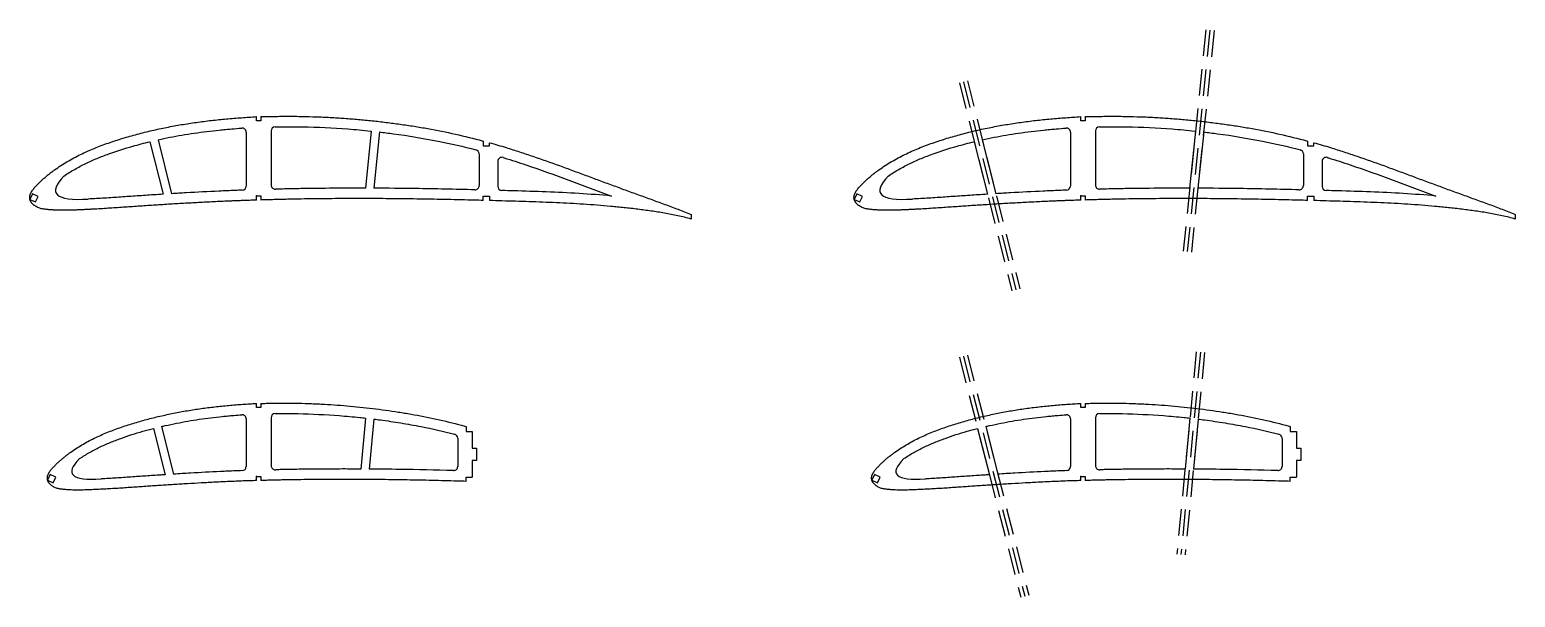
# Model space of a CAD drawing. Header units: millimetres. Extents: x -6564 to 404, y -3346 to 414.
# Drawn here: x -4544 to -3828, y -596 to -323 of the extents above; entities that cross this region are included whole.
import ezdxf

# ---------------------------------------------------------------- set-up
doc = ezdxf.new("R2010")
doc.units = ezdxf.units.MM
doc.linetypes.add('DASHED', pattern=[19.05, 12.7, -6.35])
doc.layers.add('10', color=7, linetype='Continuous')
doc.layers.add('111', color=140, linetype='DASHED')

msp = doc.modelspace()

# ---------------------------------------------------------------- linework, layer by layer
for p, q in [((-4434.2476, -366.945), (-4434.2476, -364.9566)), ((-4432.2476, -364.945), (-4432.2476, -366.945)), ((-4037.1736, -366.945), (-4037.1736, -364.9566)), ((-4035.1736, -364.945), (-4035.1736, -366.945)), ((-4432.2476, -366.945), (-4434.2476, -366.945)), ((-4427.2476, -371.8285), (-4427.2476, -397.871)), ((-4379.0535, -371.8997), (-4381.8692, -399.3863)), ((-4035.1736, -366.945), (-4037.1736, -366.945)), ((-4030.1736, -371.8285), (-4030.1736, -397.871)), ((-3981.9794, -371.8997), (-3984.7951, -399.3863)), ((-4485.6211, -377.0022), (-4479.2454, -402.2992)), ((-4481.7238, -376.0984), (-4475.1836, -402.0483)), ((-4439.2476, -372.4569), (-4439.2476, -398.3497)), ((-4375.0775, -372.3382), (-4377.8494, -399.3978)), ((-4325.0692, -376.6745), (-4325.0692, -379.0745)), ((-4325.0692, -379.0745), (-4322.0692, -379.0745)), ((-4322.0692, -379.0745), (-4322.0692, -377.4919)), ((-4088.547, -377.0022), (-4082.1714, -402.2992)), ((-4084.6497, -376.0984), (-4078.1095, -402.0483)), ((-4042.1736, -372.4569), (-4042.1736, -398.3497)), ((-3978.0034, -372.3382), (-3980.7754, -399.3978)), ((-3927.9951, -376.6745), (-3927.9951, -379.0745)), ((-3927.9951, -379.0745), (-3924.9951, -379.0745)), ((-3924.9951, -379.0745), (-3924.9951, -377.4919)), ((-4327.0692, -382.859), (-4327.0692, -398.1564)), ((-3929.9951, -382.859), (-3929.9951, -398.1564)), ((-4318.0692, -386.5261), (-4318.0692, -398.508)), ((-3920.9951, -386.5261), (-3920.9951, -398.508)), ((-4434.2476, -405.1311), (-4434.2476, -403.1311)), ((-4434.2476, -403.1311), (-4432.2476, -403.1311)), ((-4432.2476, -403.1311), (-4432.2476, -405.0814)), ((-4325.0692, -405.2642), (-4325.0692, -403.2642)), ((-4325.0692, -403.2642), (-4322.0692, -403.2642)), ((-4322.0692, -403.2642), (-4322.0692, -405.3453)), ((-4037.1736, -405.1311), (-4037.1736, -403.1311)), ((-4037.1736, -403.1311), (-4035.1736, -403.1311)), ((-4035.1736, -403.1311), (-4035.1736, -405.0814)), ((-3927.9951, -405.2642), (-3927.9951, -403.2642)), ((-3927.9951, -403.2642), (-3924.9951, -403.2642)), ((-3924.9951, -403.2642), (-3924.9951, -405.3453)), ((-4434.2476, -504.9656), (-4434.2476, -502.9793)), ((-4432.2476, -504.9656), (-4434.2476, -504.9656)), ((-4432.2476, -502.9656), (-4432.2476, -504.9656)), ((-4037.1736, -504.9656), (-4037.1736, -502.9793)), ((-4035.1736, -504.9656), (-4037.1736, -504.9656)), ((-4035.1736, -502.9656), (-4035.1736, -504.9656)), ((-4483.9923, -515.0405), (-4478.303, -537.2987)), ((-4480.1066, -514.0904), (-4474.2409, -537.0388)), ((-4439.2476, -510.4308), (-4439.2476, -533.3297)), ((-4427.2476, -509.86), (-4427.2476, -532.906)), ((-4381.7102, -510.0589), (-4384.0731, -534.5673)), ((-4377.7369, -510.5274), (-4380.0569, -534.5919)), ((-4333.3498, -514.0764), (-4333.3498, -516.4764)), ((-4086.9182, -515.0405), (-4081.2289, -537.2987)), ((-4083.0325, -514.0904), (-4077.1668, -537.0388)), ((-4042.1736, -510.4308), (-4042.1736, -533.3297)), ((-4030.1736, -509.86), (-4030.1736, -532.906)), ((-3984.6362, -510.0589), (-3986.999, -534.5673)), ((-3980.6628, -510.5274), (-3982.9828, -534.5919)), ((-3936.2757, -514.0764), (-3936.2757, -516.4764)), ((-4337.3498, -519.7344), (-4337.3498, -533.3131)), ((-4333.3498, -516.4764), (-4330.3498, -516.4764)), ((-4330.3498, -516.4764), (-4330.3498, -524.4764)), ((-3940.2757, -519.7344), (-3940.2757, -533.3131)), ((-3936.2757, -516.4764), (-3933.2757, -516.4764)), ((-3933.2757, -516.4764), (-3933.2757, -524.4764)), ((-4330.3498, -524.4764), (-4328.3498, -524.4764)), ((-4328.3498, -524.4764), (-4328.3498, -530.4764)), ((-3933.2757, -524.4764), (-3931.2757, -524.4764)), ((-3931.2757, -524.4764), (-3931.2757, -530.4764)), ((-4328.3498, -530.4764), (-4330.3498, -530.4764)), ((-4330.3498, -530.4764), (-4330.3498, -538.4841)), ((-3931.2757, -530.4764), (-3933.2757, -530.4764)), ((-3933.2757, -530.4764), (-3933.2757, -538.4841)), ((-4434.2476, -540.1311), (-4434.2476, -538.1311)), ((-4434.2476, -538.1311), (-4432.2476, -538.1311)), ((-4432.2476, -538.1311), (-4432.2476, -540.0852)), ((-4333.3498, -540.4841), (-4333.3498, -538.4841)), ((-4333.3498, -538.4841), (-4330.3498, -538.4841)), ((-4037.1736, -540.1311), (-4037.1736, -538.1311)), ((-4037.1736, -538.1311), (-4035.1736, -538.1311)), ((-4035.1736, -538.1311), (-4035.1736, -540.0852)), ((-3936.2757, -540.4841), (-3936.2757, -538.4841)), ((-3936.2757, -538.4841), (-3933.2757, -538.4841))]:
    msp.add_line(p, q)
at = {"color": 7, "linetype": 'Continuous', "lineweight": 25}
for p, q in [((-4527.0492, -393.5235), (-4527.0489, -393.5237)), ((-4129.9751, -393.5235), (-4129.9748, -393.5237)), ((-4542.1541, -402.0405), (-4543.422, -404.7594)), ((-4543.422, -404.7594), (-4540.7031, -406.0272)), ((-4539.4352, -403.3083), (-4542.1541, -402.0405)), ((-4540.7031, -406.0272), (-4539.4352, -403.3083)), ((-4515.348, -404.6172), (-4515.3499, -404.6173)), ((-4145.08, -402.0405), (-4146.3479, -404.7594)), ((-4146.3479, -404.7594), (-4143.629, -406.0272)), ((-4142.3611, -403.3083), (-4145.08, -402.0405)), ((-4143.629, -406.0272), (-4142.3611, -403.3083)), ((-4118.274, -404.6172), (-4118.2758, -404.6173)), ((-4224.9744, -412.0909), (-4224.9737, -414.2526)), ((-3827.9003, -412.0909), (-3827.8997, -414.2526)), ((-4519.5227, -529.5647), (-4519.5225, -529.5649)), ((-4122.4486, -529.5647), (-4122.4484, -529.5649)), ((-4533.6709, -537.1406), (-4534.9387, -539.8595)), ((-4534.9387, -539.8595), (-4532.2198, -541.1274)), ((-4530.952, -538.4085), (-4533.6709, -537.1406)), ((-4532.2198, -541.1274), (-4530.952, -538.4085)), ((-4509.1271, -539.3062), (-4509.1302, -539.3064)), ((-4136.5968, -537.1406), (-4137.8647, -539.8595)), ((-4137.8647, -539.8595), (-4135.1457, -541.1274)), ((-4133.8779, -538.4085), (-4136.5968, -537.1406)), ((-4135.1457, -541.1274), (-4133.8779, -538.4085)), ((-4112.053, -539.3062), (-4112.0561, -539.3064))]:
    msp.add_line(p, q, dxfattribs=at)
for centre, start, end in [((-4441.2476, -372.4569), 0, 94.3021793), ((-4425.2476, -371.8285), 91.0040847, 180), ((-4044.1736, -372.4569), 0, 94.3021793), ((-4028.1736, -371.8285), 91.0040847, 180), ((-4329.0692, -382.859), 0, 75.4171075), ((-4316.0692, -386.5261), 73.0813746, 180), ((-3931.9951, -382.859), 0, 75.4171075), ((-3918.9951, -386.5261), 73.0813746, 180), ((-4441.2476, -398.3497), 272.1013559, 0), ((-4425.2476, -397.871), 180, 271.5689471), ((-4329.0692, -398.1564), 268.5378617, 360), ((-4316.0692, -398.508), 180, 268.3775495), ((-4044.1736, -398.3497), 272.1013559, 0), ((-4028.1736, -397.871), 180, 271.5689471), ((-3931.9951, -398.1564), 268.5378617, 360), ((-3918.9951, -398.508), 180, 268.3775495), ((-4425.2476, -509.86), 90.7957097, 180), ((-4028.1736, -509.86), 90.7957097, 180), ((-4441.2476, -510.4308), 0, 94.2856983), ((-4044.1736, -510.4308), 0, 94.2856983), ((-4339.3498, -519.7344), 360, 75.6477244), ((-3942.2757, -519.7344), 360, 75.6477244), ((-4441.2476, -533.3297), 272.0658228, 0), ((-4425.2476, -532.906), 180, 271.3353927), ((-4339.3498, -533.3131), 268.4605312, 0), ((-4044.1736, -533.3297), 272.0658228, 0), ((-4028.1736, -532.906), 180, 271.3353927), ((-3942.2757, -533.3131), 268.4605312, 0)]:
    msp.add_arc(centre, 2, start, end)
for points, knots in [([(-4434.2476, -405.1311), (-4435.3788, -405.1594), (-4437.1172, -405.2131), (-4439.4625, -405.2911), (-4441.2845, -405.3557), (-4443.1061, -405.4258), (-4444.927, -405.5014), (-4446.7476, -405.5786), (-4449.1746, -405.6829), (-4452.2073, -405.8206), (-4455.8449, -405.9942), (-4459.481, -406.1763), (-4464.3272, -406.4306), (-4469.1704, -406.7003), (-4474.0108, -406.9869), (-4477.6398, -407.209), (-4481.2675, -407.4376), (-4484.8939, -407.6736), (-4488.5193, -407.9149), (-4492.1436, -408.1599), (-4495.767, -408.4095), (-4499.3897, -408.6594), (-4503.0121, -408.9045), (-4506.6348, -409.1389), (-4510.2579, -409.3571), (-4513.2778, -409.5208), (-4515.694, -409.6425), (-4517.5063, -409.7297), (-4519.3186, -409.8133), (-4521.131, -409.8924), (-4522.9439, -409.9599), (-4524.7572, -410.0107), (-4526.571, -410.0369), (-4528.3849, -410.0334), (-4530.1984, -409.9926), (-4532.0106, -409.9158), (-4533.8203, -409.792), (-4535.6261, -409.6239), (-4537.4258, -409.3898), (-4538.8905, -408.9953), (-4539.9966, -408.502), (-4540.6507, -408.1225), (-4541.148, -407.7787), (-4541.6274, -407.4103), (-4542.0747, -407.0026), (-4542.4289, -406.6095), (-4542.6225, -406.3779), (-4542.7597, -406.1976), (-4542.8865, -406.0099), (-4542.9996, -405.8134), (-4543.1021, -405.6115), (-4543.2101, -405.4128), (-4543.3113, -405.2107), (-4543.385, -404.9967), (-4543.4436, -404.7784), (-4543.4877, -404.5562), (-4543.5204, -404.3321), (-4543.5472, -404.031), (-4543.5509, -403.6525), (-4543.5055, -403.2767), (-4543.4487, -402.9802), (-4543.3941, -402.7603), (-4543.329, -402.5432), (-4543.2308, -402.2575), (-4543.0871, -401.908), (-4542.8869, -401.5012), (-4542.5909, -400.974), (-4542.1731, -400.3436), (-4541.6229, -399.6228), (-4541.0361, -398.931), (-4540.4248, -398.2614), (-4539.7954, -397.6086), (-4539.1556, -396.966), (-4538.2942, -396.1177), (-4537.1926, -395.0829), (-4535.8329, -393.8825), (-4534.4332, -392.729), (-4533.0003, -391.6171), (-4531.0503, -390.1867), (-4528.5482, -388.4892), (-4525.4619, -386.5816), (-4522.3016, -384.7988), (-4519.0723, -383.1435), (-4515.7831, -381.6103), (-4512.4429, -380.1907), (-4509.0639, -378.8658), (-4505.6529, -377.6243), (-4502.2133, -376.4628), (-4498.7499, -375.3724), (-4495.2649, -374.3515), (-4491.7623, -373.3905), (-4488.2437, -372.4868), (-4484.7105, -371.6395), (-4481.1635, -370.8478), (-4476.4173, -369.8659), (-4470.4561, -368.7702), (-4464.4628, -367.8472), (-4459.6528, -367.2031), (-4456.0382, -366.7675), (-4452.4172, -366.3786), (-4448.7912, -366.0266), (-4445.1588, -365.7339), (-4441.5239, -365.4574), (-4437.8874, -365.1854), (-4435.4611, -365.0262), (-4434.2476, -364.9566)], [0.472526886, 0.472526886, 0.472526886, 0.472526886, 0.480203193, 0.484328564, 0.488453936, 0.492579307, 0.496704679, 0.50083005, 0.504955422, 0.513206165, 0.521456908, 0.529707651, 0.537958394, 0.55445988, 0.562710623, 0.570961366, 0.579212108, 0.587462851, 0.595713594, 0.603964337, 0.61221508, 0.620465823, 0.628716566, 0.636967309, 0.645218052, 0.653468795, 0.657594167, 0.661719538, 0.66584491, 0.669970281, 0.674095653, 0.678221024, 0.682346396, 0.686471767, 0.690597139, 0.69472251, 0.698847882, 0.702973253, 0.707098625, 0.711223996, 0.713286682, 0.715349368, 0.71638071, 0.717412053, 0.719474739, 0.720506082, 0.721021753, 0.721537425, 0.722053096, 0.722568768, 0.723084439, 0.72360011, 0.724115782, 0.724631453, 0.725147125, 0.725662796, 0.726178468, 0.726694139, 0.727725482, 0.728756825, 0.729272496, 0.729788168, 0.730303839, 0.730819511, 0.731850853, 0.732882196, 0.733913539, 0.735976225, 0.738038911, 0.740101596, 0.742164282, 0.744226968, 0.746289654, 0.748352339, 0.752477711, 0.756603082, 0.760728454, 0.764853825, 0.768979197, 0.77722994, 0.785480683, 0.793731426, 0.801982169, 0.810232912, 0.818483655, 0.826734398, 0.834985141, 0.843235884, 0.851486627, 0.859737369, 0.867988112, 0.876238855, 0.884489598, 0.892740341, 0.900991084, 0.91749257, 0.933994056, 0.942244799, 0.950495542, 0.958746285, 0.966997028, 0.975247771, 0.983498514, 0.991749257, 1, 1, 1, 1]), ([(-4432.2476, -364.945), (-4431.7872, -364.9405), (-4430.1997, -364.9209), (-4427.4854, -364.8698), (-4424.1046, -364.8028), (-4420.7233, -364.7729), (-4417.3419, -364.7706), (-4412.8334, -364.8119), (-4408.3259, -364.9143), (-4403.8202, -365.076), (-4399.316, -365.2769), (-4393.6897, -365.6045), (-4386.9456, -366.1112), (-4380.2114, -366.7352), (-4373.4882, -367.4699), (-4366.7792, -368.3219), (-4360.086, -369.2928), (-4351.188, -370.7569), (-4340.1243, -372.9226), (-4330.7093, -375.1815), (-4325.7096, -376.5032), (-4325.0692, -376.6745)], [0.009241446, 0.009241446, 0.009241446, 0.009241446, 0.015625, 0.03125, 0.046875, 0.0625, 0.078125, 0.09375, 0.125, 0.140625, 0.15625, 0.1875, 0.21875, 0.25, 0.28125, 0.3125, 0.34375, 0.375, 0.4375, 0.5, 0.509189025, 0.509189025, 0.509189025, 0.509189025]), ([(-4037.1736, -405.1311), (-4038.3047, -405.1594), (-4040.0431, -405.2131), (-4042.3885, -405.2911), (-4044.2105, -405.3557), (-4046.032, -405.4258), (-4047.853, -405.5014), (-4049.6735, -405.5786), (-4052.1005, -405.6829), (-4055.1332, -405.8206), (-4058.7708, -405.9942), (-4062.4069, -406.1763), (-4067.2531, -406.4306), (-4072.0963, -406.7003), (-4076.9367, -406.9869), (-4080.5657, -407.209), (-4084.1934, -407.4376), (-4087.8199, -407.6736), (-4091.4452, -407.9149), (-4095.0696, -408.1599), (-4098.6929, -408.4095), (-4102.3156, -408.6594), (-4105.9381, -408.9045), (-4109.5607, -409.1389), (-4113.1838, -409.3571), (-4116.2037, -409.5208), (-4118.6199, -409.6425), (-4120.4322, -409.7297), (-4122.2445, -409.8133), (-4124.057, -409.8924), (-4125.8698, -409.9599), (-4127.6831, -410.0107), (-4129.4969, -410.0369), (-4131.3109, -410.0334), (-4133.1243, -409.9926), (-4134.9365, -409.9158), (-4136.7462, -409.792), (-4138.552, -409.6239), (-4140.3517, -409.3898), (-4141.8164, -408.9953), (-4142.9225, -408.502), (-4143.5766, -408.1225), (-4144.074, -407.7787), (-4144.5534, -407.4103), (-4145.0007, -407.0026), (-4145.3548, -406.6095), (-4145.5484, -406.3779), (-4145.6856, -406.1976), (-4145.8124, -406.0099), (-4145.9255, -405.8134), (-4146.0281, -405.6115), (-4146.1361, -405.4128), (-4146.2372, -405.2107), (-4146.311, -404.9967), (-4146.3695, -404.7784), (-4146.4136, -404.5562), (-4146.4463, -404.3321), (-4146.4731, -404.031), (-4146.4768, -403.6525), (-4146.4314, -403.2767), (-4146.3746, -402.9802), (-4146.32, -402.7603), (-4146.255, -402.5432), (-4146.1567, -402.2575), (-4146.0131, -401.908), (-4145.8128, -401.5012), (-4145.5168, -400.974), (-4145.099, -400.3436), (-4144.5488, -399.6228), (-4143.962, -398.931), (-4143.3507, -398.2614), (-4142.7214, -397.6086), (-4142.0815, -396.966), (-4141.2202, -396.1177), (-4140.1185, -395.0829), (-4138.7588, -393.8825), (-4137.3591, -392.729), (-4135.9262, -391.6171), (-4133.9762, -390.1867), (-4131.4742, -388.4892), (-4128.3878, -386.5816), (-4125.2275, -384.7988), (-4121.9982, -383.1435), (-4118.709, -381.6103), (-4115.3689, -380.1907), (-4111.9899, -378.8658), (-4108.5788, -377.6243), (-4105.1392, -376.4628), (-4101.6759, -375.3724), (-4098.1909, -374.3515), (-4094.6882, -373.3905), (-4091.1697, -372.4868), (-4087.6364, -371.6395), (-4084.0894, -370.8478), (-4079.3433, -369.8659), (-4073.3821, -368.7702), (-4067.3888, -367.8472), (-4062.5788, -367.2031), (-4058.9642, -366.7675), (-4055.3432, -366.3786), (-4051.7171, -366.0266), (-4048.0847, -365.7339), (-4044.4498, -365.4574), (-4040.8133, -365.1854), (-4038.3871, -365.0262), (-4037.1736, -364.9566)], [0.472526886, 0.472526886, 0.472526886, 0.472526886, 0.480203193, 0.484328564, 0.488453936, 0.492579307, 0.496704679, 0.50083005, 0.504955422, 0.513206165, 0.521456908, 0.529707651, 0.537958394, 0.55445988, 0.562710623, 0.570961366, 0.579212108, 0.587462851, 0.595713594, 0.603964337, 0.61221508, 0.620465823, 0.628716566, 0.636967309, 0.645218052, 0.653468795, 0.657594167, 0.661719538, 0.66584491, 0.669970281, 0.674095653, 0.678221024, 0.682346396, 0.686471767, 0.690597139, 0.69472251, 0.698847882, 0.702973253, 0.707098625, 0.711223996, 0.713286682, 0.715349368, 0.71638071, 0.717412053, 0.719474739, 0.720506082, 0.721021753, 0.721537425, 0.722053096, 0.722568768, 0.723084439, 0.72360011, 0.724115782, 0.724631453, 0.725147125, 0.725662796, 0.726178468, 0.726694139, 0.727725482, 0.728756825, 0.729272496, 0.729788168, 0.730303839, 0.730819511, 0.731850853, 0.732882196, 0.733913539, 0.735976225, 0.738038911, 0.740101596, 0.742164282, 0.744226968, 0.746289654, 0.748352339, 0.752477711, 0.756603082, 0.760728454, 0.764853825, 0.768979197, 0.77722994, 0.785480683, 0.793731426, 0.801982169, 0.810232912, 0.818483655, 0.826734398, 0.834985141, 0.843235884, 0.851486627, 0.859737369, 0.867988112, 0.876238855, 0.884489598, 0.892740341, 0.900991084, 0.91749257, 0.933994056, 0.942244799, 0.950495542, 0.958746285, 0.966997028, 0.975247771, 0.983498514, 0.991749257, 1, 1, 1, 1]), ([(-4035.1736, -364.945), (-4034.7131, -364.9405), (-4033.1256, -364.9209), (-4030.4113, -364.8698), (-4027.0306, -364.8028), (-4023.6492, -364.7729), (-4020.2678, -364.7706), (-4015.7593, -364.8119), (-4011.2518, -364.9143), (-4006.7461, -365.076), (-4002.2419, -365.2769), (-3996.6156, -365.6045), (-3989.8715, -366.1112), (-3983.1373, -366.7352), (-3976.4141, -367.4699), (-3969.7051, -368.3219), (-3963.0119, -369.2928), (-3954.114, -370.7569), (-3943.0502, -372.9226), (-3933.6352, -375.1815), (-3928.6355, -376.5032), (-3927.9951, -376.6745)], [0.009241446, 0.009241446, 0.009241446, 0.009241446, 0.015625, 0.03125, 0.046875, 0.0625, 0.078125, 0.09375, 0.125, 0.140625, 0.15625, 0.1875, 0.21875, 0.25, 0.28125, 0.3125, 0.34375, 0.375, 0.4375, 0.5, 0.509189025, 0.509189025, 0.509189025, 0.509189025]), ([(-4481.7238, -376.0984), (-4477.926, -375.2529), (-4474.1076, -374.5048), (-4466.2861, -373.1623), (-4462.2786, -372.5751), (-4456.2584, -371.8265), (-4454.2495, -371.6003), (-4451.2334, -371.2891), (-4450.2276, -371.1895), (-4448.2149, -371.0029), (-4447.2078, -370.9169), (-4444.6, -370.7055), (-4442.9989, -370.583), (-4441.3977, -370.4626)], [0.504613131, 0.504613131, 0.504613131, 0.504613131, 0.625, 0.625, 0.75, 0.75, 0.8125, 0.8125, 0.84375, 0.84375, 0.875, 0.875, 0.924640544, 0.924640544, 0.924640544, 0.924640544]), ([(-4425.2827, -369.8288), (-4424.5648, -369.8162), (-4423.8469, -369.8051), (-4419.4723, -369.755), (-4415.8178, -369.768), (-4404.8613, -369.973), (-4397.5662, -370.3241), (-4386.6365, -371.1577), (-4382.9956, -371.4881), (-4379.2556, -371.8785), (-4379.1546, -371.889), (-4379.0535, -371.8997)], [0.050233065, 0.050233065, 0.050233065, 0.050233065, 0.0625, 0.0625, 0.125, 0.125, 0.25, 0.25, 0.3125, 0.3125, 0.314235697, 0.314235697, 0.314235697, 0.314235697]), ([(-4084.6497, -376.0984), (-4080.8519, -375.2529), (-4077.0336, -374.5048), (-4069.212, -373.1623), (-4065.2045, -372.5751), (-4059.1844, -371.8265), (-4057.1754, -371.6003), (-4054.1593, -371.2891), (-4053.1536, -371.1895), (-4051.1408, -371.0029), (-4050.1338, -370.9169), (-4047.5259, -370.7055), (-4045.9249, -370.583), (-4044.3236, -370.4626)], [0.504613131, 0.504613131, 0.504613131, 0.504613131, 0.625, 0.625, 0.75, 0.75, 0.8125, 0.8125, 0.84375, 0.84375, 0.875, 0.875, 0.924640544, 0.924640544, 0.924640544, 0.924640544]), ([(-4028.2086, -369.8288), (-4027.4907, -369.8162), (-4026.7728, -369.8051), (-4022.3982, -369.755), (-4018.7437, -369.768), (-4007.7873, -369.973), (-4000.4921, -370.3241), (-3989.5625, -371.1577), (-3985.9215, -371.4881), (-3982.1816, -371.8785), (-3982.0805, -371.889), (-3981.9794, -371.8997)], [0.050233065, 0.050233065, 0.050233065, 0.050233065, 0.0625, 0.0625, 0.125, 0.125, 0.25, 0.25, 0.3125, 0.3125, 0.314235697, 0.314235697, 0.314235697, 0.314235697]), ([(-4527.0489, -393.5237), (-4525.3587, -392.3822), (-4523.6356, -391.316), (-4520.1335, -389.3115), (-4518.3534, -388.3758), (-4514.7403, -386.6255), (-4512.9072, -385.8112), (-4509.1997, -384.2771), (-4507.3262, -383.5554), (-4501.6572, -381.5009), (-4497.8118, -380.2824), (-4491.1638, -378.3961), (-4488.3981, -377.6722), (-4485.6211, -377.0022)], [0, 0, 0, 0, 0.0625, 0.0625, 0.125, 0.125, 0.1875, 0.1875, 0.25, 0.25, 0.375, 0.375, 0.463356815, 0.463356815, 0.463356815, 0.463356815]), ([(-4375.0775, -372.3382), (-4372.866, -372.5937), (-4370.656, -372.8682), (-4361.1941, -374.1295), (-4353.9821, -375.3071), (-4340.6989, -377.9502), (-4334.6141, -379.3499), (-4328.5656, -380.9234)], [0.337001623, 0.337001623, 0.337001623, 0.337001623, 0.375, 0.375, 0.5, 0.5, 0.606887293, 0.606887293, 0.606887293, 0.606887293]), ([(-4322.0692, -377.4919), (-4319.3622, -378.2428), (-4314.4997, -379.657), (-4307.5203, -381.8574), (-4298.9671, -384.714), (-4290.4752, -387.7472), (-4282.0114, -390.8572), (-4275.6699, -393.2068), (-4269.3284, -395.5566), (-4262.9866, -397.9054), (-4256.6404, -400.2421), (-4251.3467, -402.1758), (-4247.108, -403.7119), (-4243.9257, -404.8551), (-4240.7447, -406.0019), (-4237.5666, -407.1566), (-4234.3978, -408.3367), (-4231.2384, -409.542), (-4228.0972, -410.794), (-4226.0086, -411.6425), (-4224.9744, -412.0909)], [0.523556792, 0.523556792, 0.523556792, 0.523556792, 0.5625, 0.59375, 0.625, 0.6875, 0.71875, 0.75, 0.78125, 0.8125, 0.84375, 0.875, 0.890625, 0.90625, 0.921875, 0.9375, 0.953125, 0.96875, 0.984375, 1, 1, 1, 1]), ([(-4129.9748, -393.5237), (-4128.2846, -392.3822), (-4126.5615, -391.316), (-4123.0595, -389.3115), (-4121.2793, -388.3758), (-4117.6663, -386.6255), (-4115.8332, -385.8112), (-4112.1256, -384.2771), (-4110.2521, -383.5554), (-4104.5831, -381.5009), (-4100.7377, -380.2824), (-4094.0898, -378.3961), (-4091.3241, -377.6722), (-4088.547, -377.0022)], [0, 0, 0, 0, 0.0625, 0.0625, 0.125, 0.125, 0.1875, 0.1875, 0.25, 0.25, 0.375, 0.375, 0.463356815, 0.463356815, 0.463356815, 0.463356815]), ([(-3978.0034, -372.3382), (-3975.7919, -372.5937), (-3973.5819, -372.8682), (-3964.1201, -374.1295), (-3956.908, -375.3071), (-3943.6249, -377.9502), (-3937.54, -379.3499), (-3931.4916, -380.9234)], [0.337001623, 0.337001623, 0.337001623, 0.337001623, 0.375, 0.375, 0.5, 0.5, 0.606887293, 0.606887293, 0.606887293, 0.606887293]), ([(-3924.9951, -377.4919), (-3922.2881, -378.2428), (-3917.4257, -379.657), (-3910.4463, -381.8574), (-3901.893, -384.714), (-3893.4012, -387.7472), (-3884.9373, -390.8572), (-3878.5958, -393.2068), (-3872.2543, -395.5566), (-3865.9125, -397.9054), (-3859.5663, -400.2421), (-3854.2726, -402.1758), (-3850.0339, -403.7119), (-3846.8516, -404.8551), (-3843.6707, -406.0019), (-3840.4925, -407.1566), (-3837.3237, -408.3367), (-3834.1643, -409.542), (-3831.0231, -410.794), (-3828.9345, -411.6425), (-3827.9003, -412.0909)], [0.523556792, 0.523556792, 0.523556792, 0.523556792, 0.5625, 0.59375, 0.625, 0.6875, 0.71875, 0.75, 0.78125, 0.8125, 0.84375, 0.875, 0.890625, 0.90625, 0.921875, 0.9375, 0.953125, 0.96875, 0.984375, 1, 1, 1, 1]), ([(-4315.4872, -384.6127), (-4315.3056, -384.6679), (-4315.1241, -384.7233), (-4311.4393, -385.851), (-4307.9559, -386.9793), (-4297.5499, -390.489), (-4290.6717, -392.9955), (-4276.935, -398.0638), (-4270.0744, -400.6199), (-4263.2056, -403.1528)], [0.684262644, 0.684262644, 0.684262644, 0.684262644, 0.6875, 0.6875, 0.75, 0.75, 0.875, 0.875, 1, 1, 1, 1]), ([(-3918.4131, -384.6127), (-3918.2315, -384.6679), (-3918.05, -384.7233), (-3914.3652, -385.851), (-3910.8818, -386.9793), (-3900.4758, -390.489), (-3893.5976, -392.9955), (-3879.8609, -398.0638), (-3873.0004, -400.6199), (-3866.1316, -403.1528)], [0.684262644, 0.684262644, 0.684262644, 0.684262644, 0.6875, 0.6875, 0.75, 0.75, 0.875, 0.875, 1, 1, 1, 1]), ([(-4441.1743, -400.3483), (-4442.2811, -400.3889), (-4443.3878, -400.4321), (-4447.121, -400.5871), (-4449.7473, -400.7009), (-4457.625, -401.0674), (-4462.8753, -401.3387), (-4470.4777, -401.7676), (-4472.8308, -401.9056), (-4475.1836, -402.0483)], [0.705584984, 0.705584984, 0.705584984, 0.705584984, 0.71875, 0.71875, 0.75, 0.75, 0.8125, 0.8125, 0.840521771, 0.840521771, 0.840521771, 0.840521771]), ([(-4381.8692, -399.3863), (-4384.3465, -399.3818), (-4386.8239, -399.3821), (-4394.5581, -399.3991), (-4399.815, -399.4343), (-4407.7001, -399.5279), (-4410.3284, -399.566), (-4414.2709, -399.6331), (-4415.5851, -399.657), (-4418.2134, -399.7093), (-4419.5275, -399.7385), (-4422.1558, -399.7963), (-4423.47, -399.8242), (-4424.9204, -399.8628), (-4425.0566, -399.8665), (-4425.1929, -399.8702)], [0.470546394, 0.470546394, 0.470546394, 0.470546394, 0.5, 0.5, 0.5625, 0.5625, 0.59375, 0.59375, 0.609375, 0.609375, 0.625, 0.625, 0.640625, 0.640625, 0.642245062, 0.642245062, 0.642245062, 0.642245062]), ([(-4329.1202, -400.1557), (-4338.6651, -399.9121), (-4348.2123, -399.7102), (-4364.4561, -399.4854), (-4371.1528, -399.4241), (-4377.8494, -399.3978)], [0.261499511, 0.261499511, 0.261499511, 0.261499511, 0.375, 0.375, 0.454616129, 0.454616129, 0.454616129, 0.454616129]), ([(-4263.2056, -403.1528), (-4268.4465, -402.6719), (-4273.6912, -402.2798), (-4284.187, -401.6429), (-4289.438, -401.3967), (-4299.9436, -400.9889), (-4305.1982, -400.825), (-4312.344, -400.6153), (-4314.2349, -400.5608), (-4316.1258, -400.5072)], [0, 0, 0, 0, 0.0625, 0.0625, 0.125, 0.125, 0.1875, 0.1875, 0.209988541, 0.209988541, 0.209988541, 0.209988541]), ([(-4044.1002, -400.3483), (-4045.2071, -400.3889), (-4046.3137, -400.4321), (-4050.0469, -400.5871), (-4052.6732, -400.7009), (-4060.5509, -401.0674), (-4065.8012, -401.3387), (-4073.4036, -401.7676), (-4075.7567, -401.9056), (-4078.1095, -402.0483)], [0.705584984, 0.705584984, 0.705584984, 0.705584984, 0.71875, 0.71875, 0.75, 0.75, 0.8125, 0.8125, 0.840521771, 0.840521771, 0.840521771, 0.840521771]), ([(-3984.7951, -399.3863), (-3987.2725, -399.3818), (-3989.7498, -399.3821), (-3997.4841, -399.3991), (-4002.7409, -399.4343), (-4010.626, -399.5279), (-4013.2543, -399.566), (-4017.1968, -399.6331), (-4018.511, -399.657), (-4021.1393, -399.7093), (-4022.4535, -399.7385), (-4025.0818, -399.7963), (-4026.3959, -399.8242), (-4027.8463, -399.8628), (-4027.9826, -399.8665), (-4028.1188, -399.8702)], [0.470546394, 0.470546394, 0.470546394, 0.470546394, 0.5, 0.5, 0.5625, 0.5625, 0.59375, 0.59375, 0.609375, 0.609375, 0.625, 0.625, 0.640625, 0.640625, 0.642245062, 0.642245062, 0.642245062, 0.642245062]), ([(-3932.0461, -400.1557), (-3941.591, -399.9121), (-3951.1382, -399.7102), (-3967.382, -399.4854), (-3974.0787, -399.4241), (-3980.7754, -399.3978)], [0.261499511, 0.261499511, 0.261499511, 0.261499511, 0.375, 0.375, 0.454616129, 0.454616129, 0.454616129, 0.454616129]), ([(-3866.1316, -403.1528), (-3871.3724, -402.6719), (-3876.6171, -402.2798), (-3887.1129, -401.6429), (-3892.3639, -401.3967), (-3902.8696, -400.9889), (-3908.1241, -400.825), (-3915.27, -400.6153), (-3917.1608, -400.5608), (-3919.0517, -400.5072)], [0, 0, 0, 0, 0.0625, 0.0625, 0.125, 0.125, 0.1875, 0.1875, 0.209988541, 0.209988541, 0.209988541, 0.209988541]), ([(-4479.2454, -402.2992), (-4480.7862, -402.3961), (-4482.3268, -402.4948), (-4486.4906, -402.7664), (-4489.1136, -402.9418), (-4494.3593, -403.2985), (-4496.982, -403.4812), (-4502.2276, -403.8398), (-4504.8506, -404.0154), (-4510.0981, -404.3396), (-4512.7226, -404.486), (-4515.348, -404.6172)], [0.85664797, 0.85664797, 0.85664797, 0.85664797, 0.875, 0.875, 0.90625, 0.90625, 0.9375, 0.9375, 0.96875, 0.96875, 1, 1, 1, 1]), ([(-4325.0692, -405.2642), (-4326.441, -405.2276), (-4332.1887, -405.077), (-4342.3132, -404.8375), (-4353.2529, -404.6389), (-4362.0025, -404.5216), (-4368.5631, -404.4544), (-4375.1219, -404.4077), (-4381.6784, -404.3843), (-4388.2321, -404.3826), (-4394.7827, -404.4052), (-4401.3297, -404.4536), (-4407.8727, -404.5295), (-4413.3214, -404.6163), (-4417.678, -404.6994), (-4420.944, -404.7726), (-4423.6647, -404.831), (-4425.8404, -404.891), (-4428.0154, -404.9557), (-4430.1509, -405.0253), (-4431.7428, -405.0683), (-4432.2476, -405.0814)], [0.226729474, 0.226729474, 0.226729474, 0.226729474, 0.235976225, 0.265473253, 0.294970281, 0.309718795, 0.324467309, 0.339215823, 0.353964337, 0.368712851, 0.383461366, 0.39820988, 0.412958394, 0.427706908, 0.435081165, 0.442455422, 0.449829679, 0.453516807, 0.457203936, 0.464578193, 0.468003371, 0.468003371, 0.468003371, 0.468003371]), ([(-4224.9737, -414.2526), (-4226.0132, -413.9347), (-4228.1218, -413.3994), (-4231.2953, -412.6407), (-4234.4924, -411.9781), (-4237.7038, -411.3852), (-4240.9278, -410.8567), (-4244.1605, -410.3778), (-4247.3997, -409.9359), (-4250.6437, -409.5228), (-4253.892, -409.1366), (-4258.2283, -408.6547), (-4263.6578, -408.1168), (-4270.1854, -407.5656), (-4276.7225, -407.0978), (-4283.2678, -406.7112), (-4289.819, -406.3914), (-4296.3747, -406.1264), (-4302.9336, -405.9014), (-4309.4947, -405.6999), (-4315.8734, -405.5172), (-4320.0652, -405.4001), (-4322.0692, -405.3453)], [0, 0, 0, 0, 0.007374257, 0.014748514, 0.022122771, 0.029497028, 0.036871285, 0.044245542, 0.051619799, 0.058994056, 0.066368313, 0.07374257, 0.088491084, 0.103239598, 0.117988112, 0.132736627, 0.147485141, 0.162233655, 0.176982169, 0.191730683, 0.206479197, 0.219988552, 0.219988552, 0.219988552, 0.219988552]), ([(-4082.1714, -402.2992), (-4083.7121, -402.3961), (-4085.2527, -402.4948), (-4089.4165, -402.7664), (-4092.0395, -402.9418), (-4097.2853, -403.2985), (-4099.9079, -403.4812), (-4105.1535, -403.8398), (-4107.7765, -404.0154), (-4113.024, -404.3396), (-4115.6486, -404.486), (-4118.274, -404.6172)], [0.85664797, 0.85664797, 0.85664797, 0.85664797, 0.875, 0.875, 0.90625, 0.90625, 0.9375, 0.9375, 0.96875, 0.96875, 1, 1, 1, 1]), ([(-3927.9951, -405.2642), (-3929.3669, -405.2276), (-3935.1147, -405.077), (-3945.2391, -404.8375), (-3956.1788, -404.6389), (-3964.9284, -404.5216), (-3971.4891, -404.4544), (-3978.0478, -404.4077), (-3984.6043, -404.3843), (-3991.1581, -404.3826), (-3997.7087, -404.4052), (-4004.2557, -404.4536), (-4010.7986, -404.5295), (-4016.2474, -404.6163), (-4020.6039, -404.6994), (-4023.8699, -404.7726), (-4026.5907, -404.831), (-4028.7663, -404.891), (-4030.9413, -404.9557), (-4033.0768, -405.0253), (-4034.6687, -405.0683), (-4035.1736, -405.0814)], [0.226729474, 0.226729474, 0.226729474, 0.226729474, 0.235976225, 0.265473253, 0.294970281, 0.309718795, 0.324467309, 0.339215823, 0.353964337, 0.368712851, 0.383461366, 0.39820988, 0.412958394, 0.427706908, 0.435081165, 0.442455422, 0.449829679, 0.453516807, 0.457203936, 0.464578193, 0.468003371, 0.468003371, 0.468003371, 0.468003371]), ([(-3827.8997, -414.2526), (-3828.9391, -413.9347), (-3831.0478, -413.3994), (-3834.2212, -412.6407), (-3837.4184, -411.9781), (-3840.6297, -411.3852), (-3843.8538, -410.8567), (-3847.0865, -410.3778), (-3850.3256, -409.9359), (-3853.5696, -409.5228), (-3856.8179, -409.1366), (-3861.1542, -408.6547), (-3866.5837, -408.1168), (-3873.1113, -407.5656), (-3879.6485, -407.0978), (-3886.1937, -406.7112), (-3892.7449, -406.3914), (-3899.3006, -406.1264), (-3905.8596, -405.9014), (-3912.4206, -405.6999), (-3918.7993, -405.5172), (-3922.9911, -405.4001), (-3924.9951, -405.3453)], [0, 0, 0, 0, 0.007374257, 0.014748514, 0.022122771, 0.029497028, 0.036871285, 0.044245542, 0.051619799, 0.058994056, 0.066368313, 0.07374257, 0.088491084, 0.103239598, 0.117988112, 0.132736627, 0.147485141, 0.162233655, 0.176982169, 0.191730683, 0.206479197, 0.219988552, 0.219988552, 0.219988552, 0.219988552]), ([(-4434.2476, -540.1311), (-4435.2991, -540.1558), (-4436.9104, -540.1987), (-4439.0813, -540.262), (-4440.7611, -540.3165), (-4442.4404, -540.3801), (-4444.1191, -540.4525), (-4445.7976, -540.5254), (-4448.0354, -540.6223), (-4450.8319, -540.7523), (-4454.1866, -540.9151), (-4457.5403, -541.0854), (-4462.0104, -541.3238), (-4466.4786, -541.5763), (-4470.9448, -541.8447), (-4474.2935, -542.0524), (-4477.6414, -542.2663), (-4480.9883, -542.4868), (-4484.3344, -542.7124), (-4487.6799, -542.9418), (-4491.0247, -543.1751), (-4494.3692, -543.4086), (-4497.7135, -543.6379), (-4501.0583, -543.8574), (-4504.4037, -544.0618), (-4507.1923, -544.2151), (-4509.4235, -544.3294), (-4511.097, -544.4115), (-4512.7706, -544.4903), (-4514.4444, -544.5645), (-4516.1186, -544.6281), (-4517.7932, -544.6765), (-4519.4684, -544.7008), (-4521.1437, -544.6984), (-4522.8186, -544.6605), (-4524.4924, -544.5904), (-4526.1638, -544.475), (-4527.8318, -544.3207), (-4529.4933, -544.0983), (-4530.8433, -543.7229), (-4531.8595, -543.2562), (-4532.4607, -542.9007), (-4532.916, -542.5776), (-4533.3552, -542.233), (-4533.7632, -541.8509), (-4534.0845, -541.483), (-4534.2588, -541.2657), (-4534.3819, -541.0967), (-4534.4954, -540.9212), (-4534.5964, -540.738), (-4534.6874, -540.5498), (-4534.7812, -540.3636), (-4534.8667, -540.174), (-4534.9268, -539.9745), (-4534.9741, -539.7717), (-4535.0096, -539.5658), (-4535.0353, -539.3585), (-4535.0564, -539.0802), (-4535.0607, -538.7307), (-4535.0204, -538.3834), (-4534.9745, -538.1087), (-4534.928, -537.9048), (-4534.871, -537.7035), (-4534.7845, -537.4384), (-4534.6568, -537.1137), (-4534.4753, -536.7363), (-4534.2069, -536.2466), (-4533.8249, -535.662), (-4533.3203, -534.9934), (-4532.781, -534.3522), (-4532.2182, -533.7319), (-4531.6379, -533.128), (-4531.0482, -532.5333), (-4530.2536, -531.7487), (-4529.2375, -530.7913), (-4527.9836, -529.6805), (-4526.692, -528.6135), (-4525.37, -527.5846), (-4523.5706, -526.2612), (-4521.261, -524.6913), (-4518.4125, -522.9261), (-4515.4947, -521.2778), (-4512.5138, -519.7463), (-4509.4769, -518.3286), (-4506.3931, -517.016), (-4503.2738, -515.7899), (-4500.1244, -514.6425), (-4496.9492, -513.5679), (-4493.7519, -512.5598), (-4490.5349, -511.6155), (-4487.3018, -510.7268), (-4484.0542, -509.891), (-4480.7931, -509.1073), (-4477.5197, -508.3753), (-4473.1399, -507.4671), (-4467.6394, -506.4541), (-4462.1103, -505.6001), (-4457.6734, -505.0043), (-4454.3396, -504.6016), (-4451.0003, -504.2413), (-4447.6566, -503.9162), (-4444.3075, -503.6438), (-4440.9566, -503.3872), (-4437.6036, -503.1482), (-4435.3663, -503.0257), (-4434.2476, -502.9793)], [0.472461476, 0.472461476, 0.472461476, 0.472461476, 0.480203193, 0.484328564, 0.488453936, 0.492579307, 0.496704679, 0.50083005, 0.504955422, 0.513206165, 0.521456908, 0.529707651, 0.537958394, 0.55445988, 0.562710623, 0.570961366, 0.579212108, 0.587462851, 0.595713594, 0.603964337, 0.61221508, 0.620465823, 0.628716566, 0.636967309, 0.645218052, 0.653468795, 0.657594167, 0.661719538, 0.66584491, 0.669970281, 0.674095653, 0.678221024, 0.682346396, 0.686471767, 0.690597139, 0.69472251, 0.698847882, 0.702973253, 0.707098625, 0.711223996, 0.713286682, 0.715349368, 0.71638071, 0.717412053, 0.719474739, 0.720506082, 0.721021753, 0.721537425, 0.722053096, 0.722568768, 0.723084439, 0.72360011, 0.724115782, 0.724631453, 0.725147125, 0.725662796, 0.726178468, 0.726694139, 0.727725482, 0.728756825, 0.729272496, 0.729788168, 0.730303839, 0.730819511, 0.731850853, 0.732882196, 0.733913539, 0.735976225, 0.738038911, 0.740101596, 0.742164282, 0.744226968, 0.746289654, 0.748352339, 0.752477711, 0.756603082, 0.760728454, 0.764853825, 0.768979197, 0.77722994, 0.785480683, 0.793731426, 0.801982169, 0.810232912, 0.818483655, 0.826734398, 0.834985141, 0.843235884, 0.851486627, 0.859737369, 0.867988112, 0.876238855, 0.884489598, 0.892740341, 0.900991084, 0.91749257, 0.933994056, 0.942244799, 0.950495542, 0.958746285, 0.966997028, 0.975247771, 0.983498514, 0.991749257, 1, 1, 1, 1]), ([(-4432.2476, -502.9656), (-4431.8769, -502.962), (-4430.4689, -502.946), (-4428.0237, -502.9058), (-4424.912, -502.8487), (-4421.7998, -502.8287), (-4418.6876, -502.8321), (-4414.5381, -502.8797), (-4410.3897, -502.9818), (-4406.2431, -503.1397), (-4402.0979, -503.333), (-4396.9201, -503.6451), (-4390.714, -504.124), (-4384.5171, -504.7108), (-4378.3306, -505.3997), (-4372.1573, -506.1961), (-4365.9988, -507.1016), (-4357.812, -508.4659), (-4347.633, -510.479), (-4338.8262, -512.6101), (-4334.0831, -513.8776), (-4333.3498, -514.0764)], [0.010040943, 0.010040943, 0.010040943, 0.010040943, 0.015625, 0.03125, 0.046875, 0.0625, 0.078125, 0.09375, 0.125, 0.140625, 0.15625, 0.1875, 0.21875, 0.25, 0.28125, 0.3125, 0.34375, 0.375, 0.4375, 0.5, 0.511443709, 0.511443709, 0.511443709, 0.511443709]), ([(-4425.2754, -507.8602), (-4424.9119, -507.8551), (-4424.5485, -507.8507), (-4420.869, -507.8143), (-4417.5554, -507.8311), (-4407.6224, -508.0286), (-4401.0103, -508.3521), (-4391.1062, -509.1114), (-4387.8073, -509.4112), (-4383.577, -509.853), (-4382.6435, -509.9541), (-4381.7102, -510.0589)], [0.055650718, 0.055650718, 0.055650718, 0.055650718, 0.0625, 0.0625, 0.125, 0.125, 0.25, 0.25, 0.3125, 0.3125, 0.330200585, 0.330200585, 0.330200585, 0.330200585]), ([(-4037.1736, -540.1311), (-4038.225, -540.1558), (-4039.8363, -540.1987), (-4042.0073, -540.262), (-4043.687, -540.3165), (-4045.3663, -540.3801), (-4047.045, -540.4525), (-4048.7235, -540.5254), (-4050.9614, -540.6223), (-4053.7578, -540.7523), (-4057.1125, -540.9151), (-4060.4662, -541.0854), (-4064.9363, -541.3238), (-4069.4046, -541.5763), (-4073.8707, -541.8447), (-4077.2194, -542.0524), (-4080.5673, -542.2663), (-4083.9142, -542.4868), (-4087.2604, -542.7124), (-4090.6058, -542.9418), (-4093.9507, -543.1751), (-4097.2951, -543.4086), (-4100.6395, -543.6379), (-4103.9842, -543.8574), (-4107.3296, -544.0618), (-4110.1182, -544.2151), (-4112.3494, -544.3294), (-4114.0229, -544.4115), (-4115.6965, -544.4903), (-4117.3703, -544.5645), (-4119.0445, -544.6281), (-4120.7192, -544.6765), (-4122.3943, -544.7008), (-4124.0697, -544.6984), (-4125.7445, -544.6605), (-4127.4184, -544.5904), (-4129.0897, -544.475), (-4130.7577, -544.3207), (-4132.4193, -544.0983), (-4133.7693, -543.7229), (-4134.7855, -543.2562), (-4135.3867, -542.9007), (-4135.8419, -542.5776), (-4136.2812, -542.233), (-4136.6891, -541.8509), (-4137.0104, -541.483), (-4137.1847, -541.2657), (-4137.3078, -541.0967), (-4137.4213, -540.9212), (-4137.5223, -540.738), (-4137.6133, -540.5498), (-4137.7071, -540.3636), (-4137.7927, -540.174), (-4137.8528, -539.9745), (-4137.9001, -539.7717), (-4137.9355, -539.5658), (-4137.9613, -539.3585), (-4137.9823, -539.0802), (-4137.9866, -538.7307), (-4137.9463, -538.3834), (-4137.9004, -538.1087), (-4137.8539, -537.9048), (-4137.7969, -537.7035), (-4137.7104, -537.4384), (-4137.5827, -537.1137), (-4137.4012, -536.7363), (-4137.1329, -536.2466), (-4136.7508, -535.662), (-4136.2462, -534.9934), (-4135.7069, -534.3522), (-4135.1442, -533.7319), (-4134.5639, -533.128), (-4133.9741, -532.5333), (-4133.1795, -531.7487), (-4132.1635, -530.7913), (-4130.9095, -529.6805), (-4129.6179, -528.6135), (-4128.2959, -527.5846), (-4126.4965, -526.2612), (-4124.1869, -524.6913), (-4121.3385, -522.9261), (-4118.4207, -521.2778), (-4115.4397, -519.7463), (-4112.4028, -518.3286), (-4109.319, -517.016), (-4106.1997, -515.7899), (-4103.0503, -514.6425), (-4099.8751, -513.5679), (-4096.6778, -512.5598), (-4093.4609, -511.6155), (-4090.2277, -510.7268), (-4086.9801, -509.891), (-4083.7191, -509.1073), (-4080.4456, -508.3753), (-4076.0658, -507.4671), (-4070.5653, -506.4541), (-4065.0362, -505.6001), (-4060.5994, -505.0043), (-4057.2655, -504.6016), (-4053.9262, -504.2413), (-4050.5825, -503.9162), (-4047.2335, -503.6438), (-4043.8825, -503.3872), (-4040.5295, -503.1482), (-4038.2922, -503.0257), (-4037.1736, -502.9793)], [0.472461476, 0.472461476, 0.472461476, 0.472461476, 0.480203193, 0.484328564, 0.488453936, 0.492579307, 0.496704679, 0.50083005, 0.504955422, 0.513206165, 0.521456908, 0.529707651, 0.537958394, 0.55445988, 0.562710623, 0.570961366, 0.579212108, 0.587462851, 0.595713594, 0.603964337, 0.61221508, 0.620465823, 0.628716566, 0.636967309, 0.645218052, 0.653468795, 0.657594167, 0.661719538, 0.66584491, 0.669970281, 0.674095653, 0.678221024, 0.682346396, 0.686471767, 0.690597139, 0.69472251, 0.698847882, 0.702973253, 0.707098625, 0.711223996, 0.713286682, 0.715349368, 0.71638071, 0.717412053, 0.719474739, 0.720506082, 0.721021753, 0.721537425, 0.722053096, 0.722568768, 0.723084439, 0.72360011, 0.724115782, 0.724631453, 0.725147125, 0.725662796, 0.726178468, 0.726694139, 0.727725482, 0.728756825, 0.729272496, 0.729788168, 0.730303839, 0.730819511, 0.731850853, 0.732882196, 0.733913539, 0.735976225, 0.738038911, 0.740101596, 0.742164282, 0.744226968, 0.746289654, 0.748352339, 0.752477711, 0.756603082, 0.760728454, 0.764853825, 0.768979197, 0.77722994, 0.785480683, 0.793731426, 0.801982169, 0.810232912, 0.818483655, 0.826734398, 0.834985141, 0.843235884, 0.851486627, 0.859737369, 0.867988112, 0.876238855, 0.884489598, 0.892740341, 0.900991084, 0.91749257, 0.933994056, 0.942244799, 0.950495542, 0.958746285, 0.966997028, 0.975247771, 0.983498514, 0.991749257, 1, 1, 1, 1]), ([(-4035.1736, -502.9656), (-4034.8028, -502.962), (-4033.3948, -502.946), (-4030.9496, -502.9058), (-4027.8379, -502.8487), (-4024.7257, -502.8287), (-4021.6135, -502.8321), (-4017.4641, -502.8797), (-4013.3156, -502.9818), (-4009.169, -503.1397), (-4005.0238, -503.333), (-3999.8461, -503.6451), (-3993.6399, -504.124), (-3987.443, -504.7108), (-3981.2566, -505.3997), (-3975.0832, -506.1961), (-3968.9247, -507.1016), (-3960.7379, -508.4659), (-3950.5589, -510.479), (-3941.7521, -512.6101), (-3937.009, -513.8776), (-3936.2757, -514.0764)], [0.010040943, 0.010040943, 0.010040943, 0.010040943, 0.015625, 0.03125, 0.046875, 0.0625, 0.078125, 0.09375, 0.125, 0.140625, 0.15625, 0.1875, 0.21875, 0.25, 0.28125, 0.3125, 0.34375, 0.375, 0.4375, 0.5, 0.511443709, 0.511443709, 0.511443709, 0.511443709]), ([(-4028.2013, -507.8602), (-4027.8379, -507.8551), (-4027.4744, -507.8507), (-4023.7949, -507.8143), (-4020.4814, -507.8311), (-4010.5483, -508.0286), (-4003.9362, -508.3521), (-3994.0321, -509.1114), (-3990.7332, -509.4112), (-3986.5029, -509.853), (-3985.5694, -509.9541), (-3984.6362, -510.0589)], [0.055650718, 0.055650718, 0.055650718, 0.055650718, 0.0625, 0.0625, 0.125, 0.125, 0.25, 0.25, 0.3125, 0.3125, 0.330200585, 0.330200585, 0.330200585, 0.330200585]), ([(-4519.5225, -529.5649), (-4517.9693, -528.5191), (-4516.3863, -527.5413), (-4513.168, -525.7046), (-4511.5321, -524.8471), (-4508.2117, -523.2432), (-4506.527, -522.4973), (-4503.1202, -521.0904), (-4501.3988, -520.4279), (-4496.1895, -518.5435), (-4492.6554, -517.4243), (-4487.3875, -515.93), (-4485.6923, -515.474), (-4483.9923, -515.0405)], [0, 0, 0, 0, 0.0625, 0.0625, 0.125, 0.125, 0.1875, 0.1875, 0.25, 0.25, 0.375, 0.375, 0.434054579, 0.434054579, 0.434054579, 0.434054579]), ([(-4480.1066, -514.0904), (-4479.4981, -513.9479), (-4478.8892, -513.8081), (-4474.6592, -512.8573), (-4471.0182, -512.1401), (-4463.6988, -510.8823), (-4460.0178, -510.3415), (-4454.4886, -509.6525), (-4452.6436, -509.444), (-4449.8736, -509.1571), (-4448.9499, -509.0655), (-4447.1015, -508.8935), (-4446.1766, -508.8139), (-4443.9671, -508.6332), (-4442.6823, -508.5327), (-4441.3971, -508.4364)], [0.478953835, 0.478953835, 0.478953835, 0.478953835, 0.5, 0.5, 0.625, 0.625, 0.75, 0.75, 0.8125, 0.8125, 0.84375, 0.84375, 0.875, 0.875, 0.918381079, 0.918381079, 0.918381079, 0.918381079]), ([(-4377.7369, -510.5274), (-4376.7003, -510.6555), (-4375.6639, -510.7883), (-4371.3359, -511.3628), (-4368.0482, -511.8466), (-4361.5008, -512.9163), (-4358.2386, -513.5026), (-4349.5764, -515.2096), (-4344.1986, -516.4293), (-4338.854, -517.7968)], [0.355327888, 0.355327888, 0.355327888, 0.355327888, 0.375, 0.375, 0.4375, 0.4375, 0.5, 0.5, 0.60408119, 0.60408119, 0.60408119, 0.60408119]), ([(-4122.4484, -529.5649), (-4120.8952, -528.5191), (-4119.3122, -527.5413), (-4116.0939, -525.7046), (-4114.458, -524.8471), (-4111.1377, -523.2432), (-4109.4529, -522.4973), (-4106.0461, -521.0904), (-4104.3247, -520.4279), (-4099.1154, -518.5435), (-4095.5813, -517.4243), (-4090.3134, -515.93), (-4088.6182, -515.474), (-4086.9182, -515.0405)], [0, 0, 0, 0, 0.0625, 0.0625, 0.125, 0.125, 0.1875, 0.1875, 0.25, 0.25, 0.375, 0.375, 0.434054579, 0.434054579, 0.434054579, 0.434054579]), ([(-4083.0325, -514.0904), (-4082.4241, -513.9479), (-4081.8151, -513.8081), (-4077.5851, -512.8573), (-4073.9441, -512.1401), (-4066.6247, -510.8823), (-4062.9437, -510.3415), (-4057.4146, -509.6525), (-4055.5695, -509.444), (-4052.7996, -509.1571), (-4051.8759, -509.0655), (-4050.0274, -508.8935), (-4049.1026, -508.8139), (-4046.893, -508.6332), (-4045.6082, -508.5327), (-4044.323, -508.4364)], [0.478953835, 0.478953835, 0.478953835, 0.478953835, 0.5, 0.5, 0.625, 0.625, 0.75, 0.75, 0.8125, 0.8125, 0.84375, 0.84375, 0.875, 0.875, 0.918381079, 0.918381079, 0.918381079, 0.918381079]), ([(-3980.6628, -510.5274), (-3979.6262, -510.6555), (-3978.5898, -510.7883), (-3974.2618, -511.3628), (-3970.9741, -511.8466), (-3964.4267, -512.9163), (-3961.1646, -513.5026), (-3952.5024, -515.2096), (-3947.1246, -516.4293), (-3941.78, -517.7968)], [0.355327888, 0.355327888, 0.355327888, 0.355327888, 0.375, 0.375, 0.4375, 0.4375, 0.5, 0.5, 0.60408119, 0.60408119, 0.60408119, 0.60408119]), ([(-4441.1755, -535.3284), (-4442.2903, -535.3686), (-4443.4047, -535.4157), (-4445.7165, -535.5158), (-4446.914, -535.5671), (-4449.3089, -535.6745), (-4450.5062, -535.7307), (-4456.4922, -536.0175), (-4461.2798, -536.2701), (-4468.7914, -536.703), (-4471.5163, -536.8676), (-4474.2409, -537.0388)], [0.704210872, 0.704210872, 0.704210872, 0.704210872, 0.71875, 0.71875, 0.734375, 0.734375, 0.75, 0.75, 0.8125, 0.8125, 0.848087815, 0.848087815, 0.848087815, 0.848087815]), ([(-4384.0731, -534.5673), (-4387.439, -534.5505), (-4390.8049, -534.5434), (-4398.9666, -534.5512), (-4403.7623, -534.5774), (-4410.9559, -534.6542), (-4413.3537, -534.6858), (-4418.1493, -534.7612), (-4420.5471, -534.8075), (-4423.6969, -534.8715), (-4424.449, -534.8879), (-4425.201, -534.9054)], [0.456136107, 0.456136107, 0.456136107, 0.456136107, 0.5, 0.5, 0.5625, 0.5625, 0.59375, 0.59375, 0.625, 0.625, 0.634801777, 0.634801777, 0.634801777, 0.634801777]), ([(-4339.4035, -535.3123), (-4348.0655, -535.0795), (-4356.7297, -534.8868), (-4370.2822, -534.6828), (-4375.1696, -534.6274), (-4380.0569, -534.5919)], [0.262083814, 0.262083814, 0.262083814, 0.262083814, 0.375, 0.375, 0.438690179, 0.438690179, 0.438690179, 0.438690179]), ([(-4044.1015, -535.3284), (-4045.2162, -535.3686), (-4046.3306, -535.4157), (-4048.6424, -535.5158), (-4049.84, -535.5671), (-4052.2348, -535.6745), (-4053.4321, -535.7307), (-4059.4182, -536.0175), (-4064.2057, -536.2701), (-4071.7173, -536.703), (-4074.4422, -536.8676), (-4077.1668, -537.0388)], [0.704210872, 0.704210872, 0.704210872, 0.704210872, 0.71875, 0.71875, 0.734375, 0.734375, 0.75, 0.75, 0.8125, 0.8125, 0.848087815, 0.848087815, 0.848087815, 0.848087815]), ([(-3986.999, -534.5673), (-3990.3649, -534.5505), (-3993.7308, -534.5434), (-4001.8925, -534.5512), (-4006.6883, -534.5774), (-4013.8818, -534.6542), (-4016.2796, -534.6858), (-4021.0752, -534.7612), (-4023.473, -534.8075), (-4026.6228, -534.8715), (-4027.3749, -534.8879), (-4028.127, -534.9054)], [0.456136107, 0.456136107, 0.456136107, 0.456136107, 0.5, 0.5, 0.5625, 0.5625, 0.59375, 0.59375, 0.625, 0.625, 0.634801777, 0.634801777, 0.634801777, 0.634801777]), ([(-3942.3295, -535.3123), (-3950.9914, -535.0795), (-3959.6557, -534.8868), (-3973.2081, -534.6828), (-3978.0955, -534.6274), (-3982.9828, -534.5919)], [0.262083814, 0.262083814, 0.262083814, 0.262083814, 0.375, 0.375, 0.438690179, 0.438690179, 0.438690179, 0.438690179]), ([(-4478.303, -537.2987), (-4479.0091, -537.3446), (-4479.7152, -537.391), (-4482.8133, -537.5962), (-4485.2051, -537.7586), (-4489.9883, -538.0887), (-4492.3798, -538.2572), (-4497.163, -538.5881), (-4499.5548, -538.7501), (-4504.3397, -539.0494), (-4506.733, -539.1844), (-4509.1271, -539.3062)], [0.865775548, 0.865775548, 0.865775548, 0.865775548, 0.875, 0.875, 0.90625, 0.90625, 0.9375, 0.9375, 0.96875, 0.96875, 1, 1, 1, 1]), ([(-4333.3498, -540.4841), (-4334.7659, -540.4433), (-4340.2051, -540.2896), (-4349.6682, -540.0471), (-4359.7268, -539.8444), (-4367.7726, -539.7204), (-4373.8063, -539.6463), (-4379.8388, -539.591), (-4385.8702, -539.5574), (-4391.8999, -539.5435), (-4397.9279, -539.552), (-4403.9538, -539.5839), (-4409.9772, -539.6417), (-4414.9945, -539.7111), (-4419.0069, -539.7793), (-4422.0153, -539.8398), (-4424.5218, -539.89), (-4426.5263, -539.9403), (-4428.5305, -539.9911), (-4430.4374, -540.0427), (-4431.8434, -540.0759), (-4432.2476, -540.0852)], [0.22559376, 0.22559376, 0.22559376, 0.22559376, 0.235976225, 0.265473253, 0.294970281, 0.309718795, 0.324467309, 0.339215823, 0.353964337, 0.368712851, 0.383461366, 0.39820988, 0.412958394, 0.427706908, 0.435081165, 0.442455422, 0.449829679, 0.453516807, 0.457203936, 0.464578193, 0.467553559, 0.467553559, 0.467553559, 0.467553559]), ([(-4081.2289, -537.2987), (-4081.9351, -537.3446), (-4082.6412, -537.391), (-4085.7392, -537.5962), (-4088.131, -537.7586), (-4092.9143, -538.0887), (-4095.3057, -538.2572), (-4100.0889, -538.5881), (-4102.4807, -538.7501), (-4107.2657, -539.0494), (-4109.659, -539.1844), (-4112.053, -539.3062)], [0.865775548, 0.865775548, 0.865775548, 0.865775548, 0.875, 0.875, 0.90625, 0.90625, 0.9375, 0.9375, 0.96875, 0.96875, 1, 1, 1, 1]), ([(-3936.2757, -540.4841), (-3937.6918, -540.4433), (-3943.131, -540.2896), (-3952.5942, -540.0471), (-3962.6527, -539.8444), (-3970.6986, -539.7204), (-3976.7322, -539.6463), (-3982.7648, -539.591), (-3988.7961, -539.5574), (-3994.8259, -539.5435), (-4000.8538, -539.552), (-4006.8797, -539.5839), (-4012.9032, -539.6417), (-4017.9205, -539.7111), (-4021.9328, -539.7793), (-4024.9412, -539.8398), (-4027.4477, -539.89), (-4029.4523, -539.9403), (-4031.4564, -539.9911), (-4033.3633, -540.0427), (-4034.7694, -540.0759), (-4035.1736, -540.0852)], [0.22559376, 0.22559376, 0.22559376, 0.22559376, 0.235976225, 0.265473253, 0.294970281, 0.309718795, 0.324467309, 0.339215823, 0.353964337, 0.368712851, 0.383461366, 0.39820988, 0.412958394, 0.427706908, 0.435081165, 0.442455422, 0.449829679, 0.453516807, 0.457203936, 0.464578193, 0.467553559, 0.467553559, 0.467553559, 0.467553559])]:
    msp.add_open_spline(points, degree=3, knots=knots, dxfattribs=at)
for points in [[(-4527.0492, -393.5235), (-4535.1052, -401.852), (-4531.2054, -405.5499), (-4515.3498, -404.6173)], [(-4129.9751, -393.5235), (-4138.0311, -401.852), (-4134.1314, -405.5499), (-4118.2757, -404.6173)], [(-4519.5227, -529.5647), (-4526.9888, -536.9751), (-4523.5246, -540.2223), (-4509.1302, -539.3064)], [(-4122.4486, -529.5647), (-4129.9147, -536.9751), (-4126.4505, -540.2223), (-4112.0561, -539.3064)]]:
    msp.add_open_spline(points, degree=3, dxfattribs=at)
at = {"layer": '10'}
for p in [(-4434.2476, -403.1311), (-4037.1736, -403.1311), (-4434.2476, -538.1311), (-4037.1736, -538.1311)]:
    msp.add_point(p, dxfattribs=at)
at = {"layer": '111'}
for p, q in [((-3976.9823, -323.1172), (-3987.9034, -429.7298)), ((-3974.9927, -323.321), (-3985.9138, -429.9336)), ((-3973.0031, -323.5248), (-3983.9242, -430.1374)), ((-4095.694, -348.645), (-4070.4511, -448.8023)), ((-4093.7546, -348.1563), (-4068.5117, -448.3135)), ((-4091.8152, -347.6675), (-4066.5724, -447.8247)), ((-3981.5524, -478.0721), (-3990.9498, -575.5465)), ((-3979.5616, -478.264), (-3988.959, -575.7384)), ((-3977.5708, -478.456), (-3986.9682, -575.9304)), ((-4095.6865, -480.7363), (-4066.1523, -596.283)), ((-4093.7488, -480.241), (-4064.2146, -595.7877)), ((-4091.8111, -479.7457), (-4062.2769, -595.2924))]:
    msp.add_line(p, q, dxfattribs=at)

doc.saveas('drawing.dxf')
